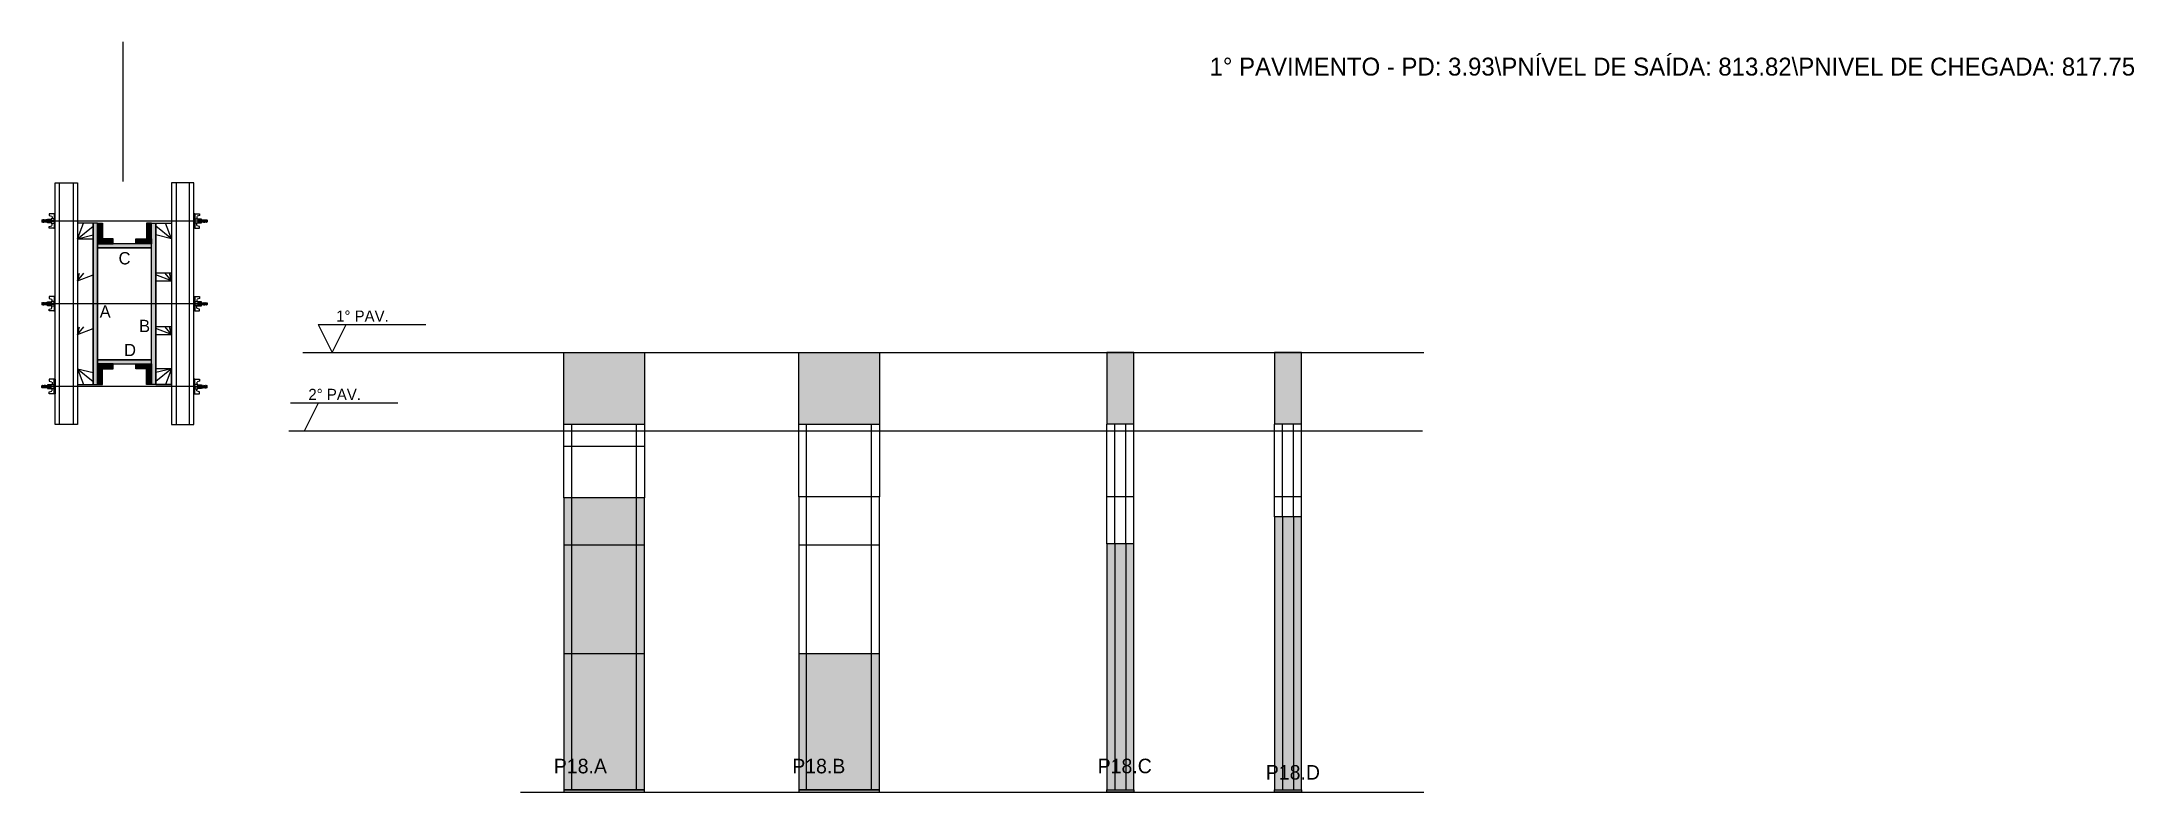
# Model space of a CAD drawing. Header units: metres. Extents: x 4763 to 6632, y 9809 to 10479.
import ezdxf

# ---------------------------------------------------------------- set-up
doc = ezdxf.new("R2010")
doc.units = ezdxf.units.M
for name, color, linetype in [('CHAPA', 7, 'Continuous'), ('COTA', 7, 'Continuous'), ('Hachura', 7, 'Continuous'), ('Madeira', 7, 'Continuous'), ('NIVEL 1° PAV.', 7, 'Continuous'), ('NIVEL 2° PAV.', 7, 'Continuous'), ('NOMENCLATURA', 7, 'Continuous'), ('Nível', 7, 'Continuous'), ('Painéis', 7, 'Continuous'), ('Perfil Metálico', 7, 'Continuous'), ('SARR_2.2x7', 7, 'Continuous'), ('SARRAFO', 7, 'Continuous'), ('Texto Seção', 7, 'Continuous'), ('TEXTO_GERAL', 7, 'Continuous')]:
    doc.layers.add(name, color=color, linetype=linetype)

msp = doc.modelspace()

# ---------------------------------------------------------------- hatches: boundary and pattern name
at = {"layer": 'COTA'}
h = msp.add_hatch(color=7, dxfattribs=at)
h.dxf.hatch_style = 1
h.paths.add_polyline_path([(5229.2, 10187.7), (5229.2, 10137.7), (5229.2, 10137.7), (5301.2, 10137.7), (5301.2, 10137.7), (5301.2, 10187.7), (5301.2, 10187.7), (5301.2, 10201.7), (5301.2, 10201.7), (5229.2, 10201.7), (5229.2, 10201.7), (5229.2, 10187.7)])
h = msp.add_hatch(color=7, dxfattribs=at)
h.dxf.hatch_style = 1
h.paths.add_polyline_path([(5439, 10187.7), (5439, 10137.7), (5439, 10137.7), (5511, 10137.7), (5511, 10137.7), (5511, 10187.7), (5511, 10187.7), (5511, 10201.7), (5511, 10201.7), (5439, 10201.7), (5439, 10201.7), (5439, 10187.7)])
h = msp.add_hatch(color=7, dxfattribs=at)
h.dxf.hatch_style = 1
h.paths.add_polyline_path([(5738.2, 10137.7), (5738.2, 10201.7), (5738.2, 10201.7), (5714.2, 10201.7), (5714.2, 10201.7), (5714.2, 10137.7), (5714.2, 10137.7), (5738.2, 10137.7)])
h = msp.add_hatch(color=7, dxfattribs=at)
h.dxf.hatch_style = 1
h.paths.add_polyline_path([(5888, 10137.7), (5888, 10201.7), (5888, 10201.7), (5864, 10201.7), (5864, 10201.7), (5864, 10137.7), (5864, 10137.7), (5888, 10137.7)])
at = {"layer": 'Hachura'}
h = msp.add_hatch(color=7, dxfattribs=at)
h.dxf.hatch_style = 1
h.paths.add_polyline_path([(4812.8, 10317.2), (4808.8, 10317.2), (4808.8, 10317.2), (4808.8, 10173.2), (4808.8, 10173.2), (4812.8, 10173.2), (4812.8, 10173.2), (4812.8, 10317.2)])
h = msp.add_hatch(color=7, dxfattribs=at)
h.dxf.hatch_style = 1
h.paths.add_polyline_path([(4812.8, 10317.2), (4808.8, 10317.2), (4808.8, 10317.2), (4808.8, 10173.2), (4808.8, 10173.2), (4812.8, 10173.2), (4812.8, 10173.2), (4812.8, 10317.2)])
h = msp.add_hatch(color=7, dxfattribs=at)
h.dxf.hatch_style = 1
h.paths.add_polyline_path([(4812.8, 10303.2), (4817.2, 10303.2), (4817.2, 10303.2), (4817.2, 10317.2), (4817.2, 10317.2), (4812.8, 10317.2), (4812.8, 10317.2), (4812.8, 10303.2)])
h = msp.add_hatch(color=7, dxfattribs=at)
h.dxf.hatch_style = 1
h.paths.add_polyline_path([(4860.8, 10303.2), (4856.4, 10303.2), (4856.4, 10303.2), (4856.4, 10317.2), (4856.4, 10317.2), (4860.8, 10317.2), (4860.8, 10317.2), (4860.8, 10303.2)])
h = msp.add_hatch(color=7, dxfattribs=at)
h.dxf.hatch_style = 1
h.paths.add_polyline_path([(4860.8, 10317.2), (4864.8, 10317.2), (4864.8, 10317.2), (4864.8, 10173.2), (4864.8, 10173.2), (4860.8, 10173.2), (4860.8, 10173.2), (4860.8, 10317.2)])
h = msp.add_hatch(color=7, dxfattribs=at)
h.dxf.hatch_style = 1
h.paths.add_polyline_path([(4860.8, 10317.2), (4864.8, 10317.2), (4864.8, 10317.2), (4864.8, 10173.2), (4864.8, 10173.2), (4860.8, 10173.2), (4860.8, 10173.2), (4860.8, 10317.2)])
h = msp.add_hatch(color=7, dxfattribs=at)
h.dxf.hatch_style = 1
h.paths.add_polyline_path([(4812.8, 10298.8), (4812.8, 10303.2), (4812.8, 10303.2), (4826.8, 10303.2), (4826.8, 10303.2), (4826.8, 10298.8), (4826.8, 10298.8), (4812.8, 10298.8)])
h = msp.add_hatch(color=7, dxfattribs=at)
h.dxf.hatch_style = 1
h.paths.add_polyline_path([(4860.8, 10295.2), (4860.8, 10298.8), (4860.8, 10298.8), (4812.8, 10298.8), (4812.8, 10298.8), (4812.8, 10295.2), (4812.8, 10295.2), (4860.8, 10295.2)])
h = msp.add_hatch(color=7, dxfattribs=at)
h.dxf.hatch_style = 1
h.paths.add_polyline_path([(4860.8, 10295.2), (4860.8, 10298.8), (4860.8, 10298.8), (4812.8, 10298.8), (4812.8, 10298.8), (4812.8, 10295.2), (4812.8, 10295.2), (4860.8, 10295.2)])
h = msp.add_hatch(color=7, dxfattribs=at)
h.dxf.hatch_style = 1
h.paths.add_polyline_path([(4860.8, 10298.8), (4860.8, 10303.2), (4860.8, 10303.2), (4846.8, 10303.2), (4846.8, 10303.2), (4846.8, 10298.8), (4846.8, 10298.8), (4860.8, 10298.8)])
h = msp.add_hatch(color=7, dxfattribs=at)
h.dxf.hatch_style = 1
h.paths.add_polyline_path([(4860.8, 10191.6), (4860.8, 10195.2), (4860.8, 10195.2), (4812.8, 10195.2), (4812.8, 10195.2), (4812.8, 10191.6), (4812.8, 10191.6), (4860.8, 10191.6)])
h = msp.add_hatch(color=7, dxfattribs=at)
h.dxf.hatch_style = 1
h.paths.add_polyline_path([(4860.8, 10191.6), (4860.8, 10195.2), (4860.8, 10195.2), (4812.8, 10195.2), (4812.8, 10195.2), (4812.8, 10191.6), (4812.8, 10191.6), (4860.8, 10191.6)])
h = msp.add_hatch(color=7, dxfattribs=at)
h.dxf.hatch_style = 1
h.paths.add_polyline_path([(4812.8, 10187.2), (4812.8, 10191.6), (4812.8, 10191.6), (4826.8, 10191.6), (4826.8, 10191.6), (4826.8, 10187.2), (4826.8, 10187.2), (4812.8, 10187.2)])
h = msp.add_hatch(color=7, dxfattribs=at)
h.dxf.hatch_style = 1
h.paths.add_polyline_path([(4812.8, 10187.2), (4817.2, 10187.2), (4817.2, 10187.2), (4817.2, 10173.2), (4817.2, 10173.2), (4812.8, 10173.2), (4812.8, 10173.2), (4812.8, 10187.2)])
h = msp.add_hatch(color=7, dxfattribs=at)
h.dxf.hatch_style = 1
h.paths.add_polyline_path([(4860.8, 10187.2), (4860.8, 10191.6), (4860.8, 10191.6), (4846.8, 10191.6), (4846.8, 10191.6), (4846.8, 10187.2), (4846.8, 10187.2), (4860.8, 10187.2)])
h = msp.add_hatch(color=7, dxfattribs=at)
h.dxf.hatch_style = 1
h.paths.add_polyline_path([(4860.8, 10187.2), (4856.4, 10187.2), (4856.4, 10187.2), (4856.4, 10173.2), (4856.4, 10173.2), (4860.8, 10173.2), (4860.8, 10173.2), (4860.8, 10187.2)])
h = msp.add_hatch(color=7, dxfattribs=at)
h.dxf.hatch_style = 1
h.paths.add_polyline_path([(5301.2, 9808.7), (5301.2, 10071.7), (5301.2, 10071.7), (5229.2, 10071.7), (5229.2, 10071.7), (5229.2, 9808.7), (5229.2, 9808.7), (5301.2, 9808.7)])
h = msp.add_hatch(color=7, dxfattribs=at)
h.dxf.hatch_style = 1
h.paths.add_polyline_path([(5864, 9808.7), (5888, 9808.7), (5888, 9808.7), (5888, 10054.7), (5888, 10054.7), (5864, 10054.7), (5864, 10054.7), (5864, 9808.7)])
h = msp.add_hatch(color=7, dxfattribs=at)
h.dxf.hatch_style = 1
h.paths.add_polyline_path([(5738.2, 9808.7), (5738.2, 10030.7), (5738.2, 10030.7), (5714.2, 10030.7), (5714.2, 10030.7), (5714.2, 9808.7), (5714.2, 9808.7), (5738.2, 9808.7)])
h = msp.add_hatch(color=7, dxfattribs=at)
h.dxf.hatch_style = 1
h.paths.add_polyline_path([(5511, 9808.7), (5511, 9932.7), (5511, 9932.7), (5439, 9932.7), (5439, 9932.7), (5439, 9808.7), (5439, 9808.7), (5511, 9808.7)])

# ---------------------------------------------------------------- linework, layer by layer
at = {"layer": 'CHAPA', "color": 7, "lineweight": 25}
for points in [[(4812.8, 10317.2), (4808.8, 10317.2), (4808.8, 10173.2), (4812.8, 10173.2)], [(4812.8, 10317.2), (4808.8, 10317.2), (4808.8, 10173.2), (4812.8, 10173.2)], [(4860.8, 10317.2), (4864.8, 10317.2), (4864.8, 10173.2), (4860.8, 10173.2)], [(4860.8, 10317.2), (4864.8, 10317.2), (4864.8, 10173.2), (4860.8, 10173.2)], [(4860.8, 10295.2), (4860.8, 10298.8), (4812.8, 10298.8), (4812.8, 10295.2)], [(4860.8, 10295.2), (4860.8, 10298.8), (4812.8, 10298.8), (4812.8, 10295.2)], [(4860.8, 10191.6), (4860.8, 10195.2), (4812.8, 10195.2), (4812.8, 10191.6)], [(4860.8, 10191.6), (4860.8, 10195.2), (4812.8, 10195.2), (4812.8, 10191.6)]]:
    msp.add_lwpolyline(points, close=True, dxfattribs=at)
at = {"layer": 'COTA', "color": 7, "lineweight": 25}
for p, q in [((5229.2, 10137.7), (5229.2, 10201.7)), ((5229.2, 10201.7), (5301.2, 10201.7)), ((5301.2, 10201.7), (5301.2, 10137.7)), ((5439, 10137.7), (5439, 10201.7)), ((5439, 10201.7), (5511, 10201.7)), ((5511, 10201.7), (5511, 10137.7))]:
    msp.add_line(p, q, dxfattribs=at)
for points in [[(5738.2, 10137.7), (5738.2, 10201.7), (5714.2, 10201.7), (5714.2, 10137.7)], [(5888, 10137.7), (5888, 10201.7), (5864, 10201.7), (5864, 10137.7)]]:
    msp.add_lwpolyline(points, dxfattribs=at)
at = {"layer": 'Defpoints', "color": 7, "lineweight": 25}
msp.add_line((4835.7, 10354.4), (4835.7, 10479.4), dxfattribs=at)
at = {"layer": 'Hachura', "color": 7, "lineweight": 25}
for p, q in [((4763.3, 10320.3), (4763, 10319.9)), ((4763, 10319.9), (4763, 10318.6)), ((4763.3, 10318.3), (4763, 10318.6)), ((4763.6, 10320.3), (4763.3, 10320.3)), ((4763.3, 10320.3), (4763.3, 10320.3)), ((4763.3, 10318.3), (4763.3, 10320.3)), ((4763.9, 10318.3), (4763.3, 10319.6)), ((4763.9, 10318.2), (4763.3, 10319.3)), ((4763.3, 10318.8), (4763.6, 10318.2)), ((4763.3, 10318.6), (4763.4, 10318.3)), ((4763.4, 10318.3), (4763.3, 10318.3)), ((4763.6, 10320.3), (4764.6, 10318.3)), ((4763.6, 10320.3), (4764.6, 10318.3)), ((4763.7, 10320.3), (4764.8, 10318.2)), ((4765, 10318.2), (4763.9, 10320.4)), ((4763.9, 10318.3), (4764.6, 10318.3)), ((4764.8, 10320.3), (4764.1, 10320.3)), ((4765.1, 10318.3), (4764.1, 10320.3)), ((4764.8, 10320.3), (4765.7, 10318.3)), ((4764.9, 10320.3), (4765.9, 10318.2)), ((4766.2, 10318.2), (4765.1, 10320.4)), ((4765.7, 10318.3), (4765.1, 10318.3)), ((4765.9, 10320.3), (4765.3, 10320.3)), ((4766.3, 10318.3), (4765.3, 10320.3)), ((4765.5, 10320.3), (4765.3, 10320.3)), ((4765.9, 10320.3), (4766.9, 10318.3)), ((4766, 10320.3), (4767.1, 10318.2)), ((4767.3, 10318.2), (4766.3, 10320.4)), ((4766.5, 10318.3), (4766.3, 10318.3)), ((4767.1, 10320.3), (4766.4, 10320.3)), ((4767.4, 10318.3), (4766.4, 10320.3)), ((4766.5, 10318.3), (4766.9, 10318.3)), ((4767.1, 10320.3), (4768.1, 10318.3)), ((4768.1, 10319.1), (4767.4, 10320.4)), ((4767.4, 10318.3), (4768.1, 10318.3)), ((4768.1, 10319.3), (4767.6, 10320.3)), ((4768.1, 10320.3), (4767.6, 10320.3)), ((4909.6, 10319.2), (4767.8, 10319.2)), ((4768.1, 10317.5), (4768.1, 10320.9)), ((4768.1, 10317.5), (4768.1, 10320.9)), ((4768.1, 10320.9), (4771.3, 10320.9)), ((4768.1, 10319.9), (4771.3, 10319.9)), ((4768.1, 10318.3), (4771.3, 10318.3)), ((4771.3, 10317.5), (4768.1, 10317.5)), ((4774.8, 10325.7), (4769.6, 10325.7)), ((4769.6, 10325.7), (4769.6, 10324)), ((4769.6, 10324), (4771.8, 10323.4)), ((4771.3, 10321.2), (4771.3, 10317.3)), ((4773.9, 10321.2), (4771.3, 10321.2)), ((4771.3, 10317.3), (4771.3, 10317.5)), ((4771.3, 10317.3), (4771.3, 10317.5)), ((4771.3, 10317.3), (4773.9, 10317.3)), ((4773.9, 10319.5), (4771.9, 10319.5)), ((4771.9, 10319), (4773.9, 10319)), ((4772.1, 10323.1), (4772.1, 10321.2)), ((4772.1, 10315.3), (4772.1, 10317.3)), ((4773.8, 10325.5), (4774.8, 10325.5)), ((4773.8, 10325.3), (4774.8, 10325.3)), ((4773.8, 10325), (4774.8, 10325)), ((4773.8, 10324.5), (4774.8, 10324.5)), ((4773.8, 10323.7), (4774.8, 10323.7)), ((4773.8, 10322.3), (4774.8, 10322.3)), ((4773.8, 10316.2), (4774.8, 10316.2)), ((4773.9, 10325.7), (4773.9, 10312.8)), ((4773.9, 10325.7), (4773.9, 10320.5)), ((4773.9, 10319.2), (4773.9, 10321.2)), ((4773.9, 10320.5), (4773.9, 10319.9)), ((4773.9, 10319.2), (4774.8, 10319.2)), ((4774.2, 10320.2), (4774, 10320.2)), ((4774, 10318.2), (4774.4, 10318.2)), ((4774.6, 10320.2), (4774.2, 10320.2)), ((4774.8, 10312.8), (4774.8, 10325.7)), ((4774.8, 10313.7), (4774.8, 10321.5)), ((4898.8, 10312.8), (4898.8, 10325.7)), ((4898.8, 10325.7), (4903.9, 10325.7)), ((4899.7, 10325.5), (4898.8, 10325.5)), ((4899.7, 10325.3), (4898.8, 10325.3)), ((4899.7, 10325), (4898.8, 10325)), ((4899.7, 10324.5), (4898.8, 10324.5)), ((4899.7, 10323.7), (4898.8, 10323.7)), ((4899.7, 10322.3), (4898.8, 10322.3)), ((4898.8, 10313.7), (4898.8, 10321.5)), ((4899.7, 10319.2), (4898.8, 10319.2)), ((4899.7, 10316.2), (4898.8, 10316.2)), ((4898.9, 10320.2), (4899.4, 10320.2)), ((4899.5, 10318.2), (4899.1, 10318.2)), ((4899.4, 10320.2), (4899.6, 10320.2)), ((4899.7, 10325.7), (4899.7, 10312.8)), ((4899.7, 10325.7), (4899.7, 10320.5)), ((4899.7, 10319.2), (4899.7, 10321.2)), ((4899.7, 10321.2), (4902.3, 10321.2)), ((4899.7, 10320.5), (4899.7, 10319.9)), ((4899.7, 10319.5), (4901.7, 10319.5)), ((4901.7, 10319), (4899.7, 10319)), ((4902.3, 10317.3), (4899.7, 10317.3)), ((4901.5, 10323.1), (4901.5, 10321.2)), ((4901.5, 10315.3), (4901.5, 10317.3)), ((4903.9, 10324), (4901.7, 10323.4)), ((4902.3, 10321.2), (4902.3, 10317.3)), ((4905.5, 10320.9), (4902.3, 10320.9)), ((4905.5, 10319.9), (4902.3, 10319.9)), ((4905.5, 10318.3), (4902.3, 10318.3)), ((4902.3, 10317.5), (4905.5, 10317.5)), ((4902.3, 10317.3), (4902.3, 10317.5)), ((4902.3, 10317.3), (4902.3, 10317.5)), ((4903.9, 10325.7), (4903.9, 10324)), ((4905.4, 10317.5), (4905.4, 10320.9)), ((4905.5, 10317.5), (4905.5, 10320.9)), ((4905.5, 10319.1), (4906.1, 10320.4)), ((4906.4, 10320.3), (4905.5, 10318.3)), ((4905.5, 10319.3), (4905.9, 10320.3)), ((4905.5, 10320.3), (4905.9, 10320.3)), ((4906.1, 10318.3), (4905.5, 10318.3)), ((4906.1, 10318.3), (4907.1, 10320.3)), ((4906.2, 10318.2), (4907.3, 10320.4)), ((4906.4, 10320.3), (4907.1, 10320.3)), ((4907.5, 10320.3), (4906.4, 10318.2)), ((4907.6, 10320.3), (4906.6, 10318.3)), ((4907.1, 10318.3), (4906.6, 10318.3)), ((4907.1, 10318.3), (4907.3, 10318.3)), ((4907.3, 10318.3), (4908.2, 10320.3)), ((4907.4, 10318.2), (4908.4, 10320.4)), ((4907.6, 10320.3), (4908.2, 10320.3)), ((4908.7, 10320.3), (4907.6, 10318.2)), ((4908.8, 10320.3), (4907.8, 10318.3)), ((4907.8, 10318.3), (4908.4, 10318.3)), ((4908, 10320.3), (4908.2, 10320.3)), ((4908.4, 10318.3), (4909.4, 10320.3)), ((4908.5, 10318.2), (4909.6, 10320.4)), ((4909.8, 10320.3), (4908.7, 10318.2)), ((4908.8, 10320.3), (4909.4, 10320.3)), ((4909.9, 10320.3), (4909, 10318.3)), ((4909.9, 10320.3), (4909, 10318.3)), ((4909.6, 10318.3), (4909, 10318.3)), ((4909.6, 10318.3), (4910.2, 10319.6)), ((4909.7, 10318.2), (4910.2, 10319.3)), ((4909.9, 10320.3), (4910.2, 10320.3)), ((4910.2, 10318.8), (4909.9, 10318.2)), ((4910.2, 10318.6), (4910.1, 10318.3)), ((4910.1, 10318.3), (4910.2, 10318.3)), ((4910.2, 10320.3), (4910.2, 10320.3)), ((4910.2, 10320.3), (4910.6, 10319.9)), ((4910.2, 10318.3), (4910.2, 10320.3)), ((4910.2, 10318.3), (4910.6, 10318.6)), ((4910.6, 10319.9), (4910.6, 10318.6)), ((4769.6, 10314.4), (4771.8, 10315)), ((4769.6, 10312.8), (4769.6, 10314.4)), ((4773.9, 10312.8), (4769.6, 10312.8)), ((4773.8, 10314.8), (4774.8, 10314.8)), ((4773.8, 10313.9), (4774.8, 10313.9)), ((4773.8, 10313.5), (4774.8, 10313.5)), ((4773.8, 10313.1), (4774.8, 10313.1)), ((4773.8, 10312.9), (4774.8, 10312.9)), ((4773.9, 10312.8), (4774.8, 10312.8)), ((4899.7, 10314.8), (4898.8, 10314.8)), ((4899.7, 10313.9), (4898.8, 10313.9)), ((4899.7, 10313.5), (4898.8, 10313.5)), ((4899.7, 10313.1), (4898.8, 10313.1)), ((4899.7, 10312.9), (4898.8, 10312.9)), ((4899.7, 10312.8), (4898.8, 10312.8)), ((4899.7, 10312.8), (4903.9, 10312.8)), ((4903.9, 10314.4), (4901.7, 10315)), ((4903.9, 10312.8), (4903.9, 10314.4)), ((4763.3, 10246.3), (4763, 10245.9)), ((4763, 10245.9), (4763, 10244.6)), ((4763.3, 10244.3), (4763, 10244.6)), ((4763.3, 10246.3), (4763.3, 10246.3)), ((4763.3, 10244.3), (4763.3, 10246.3)), ((4763.6, 10246.2), (4763.3, 10246.2)), ((4763.9, 10244.3), (4763.3, 10245.6)), ((4763.8, 10244.2), (4763.3, 10245.3)), ((4763.3, 10244.8), (4763.6, 10244.2)), ((4763.3, 10244.6), (4763.4, 10244.3)), ((4763.4, 10244.3), (4763.3, 10244.3)), ((4763.6, 10246.2), (4764.6, 10244.3)), ((4763.6, 10246.2), (4764.6, 10244.3)), ((4763.7, 10246.3), (4764.8, 10244.2)), ((4765, 10244.2), (4763.9, 10246.4)), ((4763.9, 10244.3), (4764.6, 10244.3)), ((4764.8, 10246.2), (4764.1, 10246.2)), ((4765.1, 10244.3), (4764.1, 10246.2)), ((4764.8, 10246.2), (4765.7, 10244.3)), ((4764.9, 10246.3), (4765.9, 10244.2)), ((4766.2, 10244.2), (4765.1, 10246.4)), ((4765.7, 10244.3), (4765.1, 10244.3)), ((4765.9, 10246.2), (4765.3, 10246.2)), ((4766.2, 10244.3), (4765.3, 10246.2)), ((4765.5, 10246.2), (4765.3, 10246.2)), ((4765.9, 10246.2), (4766.9, 10244.3)), ((4766, 10246.3), (4767.1, 10244.2)), ((4766.5, 10244.3), (4766.2, 10244.3)), ((4767.3, 10244.2), (4766.3, 10246.4)), ((4767.1, 10246.2), (4766.4, 10246.2)), ((4767.4, 10244.3), (4766.4, 10246.2)), ((4766.5, 10244.3), (4766.9, 10244.3)), ((4767.1, 10246.2), (4768, 10244.3)), ((4768, 10245.1), (4767.4, 10246.4)), ((4767.4, 10244.3), (4768, 10244.3)), ((4768, 10245.3), (4767.6, 10246.2)), ((4768, 10246.2), (4767.6, 10246.2)), ((4909.6, 10245.2), (4767.8, 10245.2)), ((4768, 10243.5), (4768, 10246.9)), ((4768, 10246.9), (4771.3, 10246.9)), ((4768, 10245.9), (4771.3, 10245.9)), ((4768, 10244.3), (4771.3, 10244.3)), ((4771.3, 10243.5), (4768, 10243.5)), ((4768.1, 10243.5), (4768.1, 10246.9)), ((4774.8, 10251.7), (4769.6, 10251.7)), ((4769.6, 10251.7), (4769.6, 10250)), ((4769.6, 10250), (4771.8, 10249.4)), ((4769.6, 10240.4), (4771.8, 10241)), ((4771.3, 10247.2), (4771.3, 10243.3)), ((4773.9, 10247.2), (4771.3, 10247.2)), ((4771.3, 10243.3), (4771.3, 10243.5)), ((4771.3, 10243.3), (4771.3, 10243.5)), ((4771.3, 10243.3), (4773.9, 10243.3)), ((4773.9, 10245.5), (4771.9, 10245.5)), ((4771.9, 10245), (4773.9, 10245)), ((4772, 10249.1), (4772, 10247.2)), ((4772, 10241.3), (4772, 10243.3)), ((4773.8, 10251.5), (4774.8, 10251.5)), ((4773.8, 10251.3), (4774.8, 10251.3)), ((4773.8, 10251), (4774.8, 10251)), ((4773.8, 10250.5), (4774.8, 10250.5)), ((4773.8, 10249.7), (4774.8, 10249.7)), ((4773.8, 10248.3), (4774.8, 10248.3)), ((4773.8, 10242.2), (4774.8, 10242.2)), ((4773.9, 10251.7), (4773.9, 10238.8)), ((4773.9, 10251.7), (4773.9, 10246.5)), ((4773.9, 10245.2), (4773.9, 10247.2)), ((4773.9, 10246.5), (4773.9, 10245.9)), ((4773.9, 10245.2), (4774.8, 10245.2)), ((4774.2, 10246.2), (4774, 10246.2)), ((4774, 10244.2), (4774.4, 10244.2)), ((4774.6, 10246.2), (4774.2, 10246.2)), ((4774.8, 10238.8), (4774.8, 10251.7)), ((4774.8, 10239.7), (4774.8, 10247.5)), ((4898.8, 10238.8), (4898.8, 10251.7)), ((4898.8, 10251.7), (4903.9, 10251.7)), ((4899.7, 10251.5), (4898.8, 10251.5)), ((4899.7, 10251.3), (4898.8, 10251.3)), ((4899.7, 10251), (4898.8, 10251)), ((4899.7, 10250.5), (4898.8, 10250.5)), ((4899.7, 10249.7), (4898.8, 10249.7)), ((4899.7, 10248.3), (4898.8, 10248.3)), ((4898.8, 10239.7), (4898.8, 10247.5)), ((4899.7, 10245.2), (4898.8, 10245.2)), ((4899.7, 10242.2), (4898.8, 10242.2)), ((4898.9, 10246.2), (4899.3, 10246.2)), ((4899.5, 10244.2), (4899.1, 10244.2)), ((4899.3, 10246.2), (4899.6, 10246.2)), ((4899.7, 10251.7), (4899.7, 10238.8)), ((4899.7, 10251.7), (4899.7, 10246.5)), ((4899.7, 10245.2), (4899.7, 10247.2)), ((4899.7, 10247.2), (4902.2, 10247.2)), ((4899.7, 10246.5), (4899.7, 10245.9)), ((4899.7, 10245.5), (4901.7, 10245.5)), ((4901.7, 10245), (4899.7, 10245)), ((4902.2, 10243.3), (4899.7, 10243.3)), ((4901.5, 10249.1), (4901.5, 10247.2)), ((4901.5, 10241.3), (4901.5, 10243.3)), ((4903.9, 10250), (4901.7, 10249.4)), ((4903.9, 10240.4), (4901.7, 10241)), ((4902.2, 10247.2), (4902.2, 10243.3)), ((4905.5, 10246.9), (4902.2, 10246.9)), ((4905.5, 10245.9), (4902.2, 10245.9)), ((4905.5, 10244.3), (4902.2, 10244.3)), ((4902.2, 10243.5), (4905.5, 10243.5)), ((4902.2, 10243.3), (4902.2, 10243.5)), ((4902.2, 10243.3), (4902.2, 10243.5)), ((4903.9, 10251.7), (4903.9, 10250)), ((4905.4, 10243.5), (4905.4, 10246.9)), ((4905.5, 10243.5), (4905.5, 10246.9)), ((4905.5, 10245.1), (4906.1, 10246.4)), ((4906.4, 10246.2), (4905.5, 10244.3)), ((4905.5, 10245.3), (4905.9, 10246.2)), ((4905.5, 10246.2), (4905.9, 10246.2)), ((4906.1, 10244.3), (4905.5, 10244.3)), ((4906.1, 10244.3), (4907.1, 10246.2)), ((4906.2, 10244.2), (4907.3, 10246.4)), ((4907.5, 10246.3), (4906.4, 10244.2)), ((4906.4, 10246.2), (4907.1, 10246.2)), ((4907.6, 10246.2), (4906.6, 10244.3)), ((4907.1, 10244.3), (4906.6, 10244.3)), ((4907.1, 10244.3), (4907.3, 10244.3)), ((4907.3, 10244.2), (4908.4, 10246.4)), ((4907.3, 10244.3), (4908.2, 10246.2)), ((4908.7, 10246.3), (4907.6, 10244.2)), ((4907.6, 10246.2), (4908.2, 10246.2)), ((4908.8, 10246.2), (4907.8, 10244.3)), ((4907.8, 10244.3), (4908.4, 10244.3)), ((4908, 10246.2), (4908.2, 10246.2)), ((4908.4, 10244.3), (4909.4, 10246.2)), ((4908.5, 10244.2), (4909.6, 10246.4)), ((4909.8, 10246.3), (4908.7, 10244.2)), ((4908.8, 10246.2), (4909.4, 10246.2)), ((4909.9, 10246.2), (4908.9, 10244.3)), ((4909.9, 10246.2), (4908.9, 10244.3)), ((4909.6, 10244.3), (4908.9, 10244.3)), ((4909.6, 10244.3), (4910.2, 10245.6)), ((4909.7, 10244.2), (4910.2, 10245.3)), ((4909.9, 10246.2), (4910.2, 10246.2)), ((4910.2, 10244.8), (4909.9, 10244.2)), ((4910.2, 10244.6), (4910.1, 10244.3)), ((4910.1, 10244.3), (4910.2, 10244.3)), ((4910.2, 10246.3), (4910.2, 10246.3)), ((4910.2, 10246.3), (4910.6, 10245.9)), ((4910.2, 10244.3), (4910.2, 10246.3)), ((4910.2, 10244.3), (4910.6, 10244.6)), ((4910.6, 10245.9), (4910.6, 10244.6)), ((4769.6, 10238.8), (4769.6, 10240.4)), ((4773.9, 10238.8), (4769.6, 10238.8)), ((4773.8, 10240.8), (4774.8, 10240.8)), ((4773.8, 10239.9), (4774.8, 10239.9)), ((4773.8, 10239.5), (4774.8, 10239.5)), ((4773.8, 10239.1), (4774.8, 10239.1)), ((4773.8, 10238.9), (4774.8, 10238.9)), ((4773.9, 10238.8), (4774.8, 10238.8)), ((4899.7, 10240.8), (4898.8, 10240.8)), ((4899.7, 10239.9), (4898.8, 10239.9)), ((4899.7, 10239.5), (4898.8, 10239.5)), ((4899.7, 10239.1), (4898.8, 10239.1)), ((4899.7, 10238.9), (4898.8, 10238.9)), ((4899.7, 10238.8), (4898.8, 10238.8)), ((4899.7, 10238.8), (4903.9, 10238.8)), ((4903.9, 10238.8), (4903.9, 10240.4)), ((4763.3, 10172.1), (4763, 10171.8)), ((4763, 10170.5), (4763, 10171.8)), ((4763.3, 10170.2), (4763, 10170.5)), ((4763.3, 10171.6), (4763.6, 10172.3)), ((4763.9, 10172.2), (4763.3, 10171.1)), ((4763.3, 10171.9), (4763.4, 10172.1)), ((4763.4, 10172.1), (4763.3, 10172.1)), ((4763.9, 10172.1), (4763.3, 10170.8)), ((4763.3, 10172.1), (4763.3, 10170.2)), ((4763.6, 10170.2), (4763.3, 10170.2)), ((4763.3, 10170.2), (4763.3, 10170.2)), ((4763.6, 10170.2), (4764.6, 10172.1)), ((4763.6, 10170.2), (4764.6, 10172.1)), ((4763.7, 10170.1), (4764.8, 10172.3)), ((4765, 10172.2), (4763.9, 10170.1)), ((4763.9, 10172.1), (4764.6, 10172.1)), ((4765.1, 10172.1), (4764.1, 10170.2)), ((4764.8, 10170.2), (4764.1, 10170.2)), ((4764.8, 10170.2), (4765.7, 10172.1)), ((4764.9, 10170.1), (4765.9, 10172.3)), ((4766.2, 10172.2), (4765.1, 10170.1)), ((4765.7, 10172.1), (4765.1, 10172.1)), ((4766.3, 10172.1), (4765.3, 10170.2)), ((4765.9, 10170.2), (4765.3, 10170.2)), ((4765.5, 10170.2), (4765.3, 10170.2)), ((4765.9, 10170.2), (4766.9, 10172.1)), ((4766, 10170.1), (4767.1, 10172.3)), ((4767.3, 10172.2), (4766.3, 10170.1)), ((4766.5, 10172.1), (4766.3, 10172.1)), ((4767.4, 10172.1), (4766.4, 10170.2)), ((4767.1, 10170.2), (4766.4, 10170.2)), ((4766.5, 10172.1), (4766.9, 10172.1)), ((4767.1, 10170.2), (4768.1, 10172.1)), ((4767.4, 10172.1), (4768.1, 10172.1)), ((4768.1, 10171.3), (4767.4, 10170.1)), ((4768.1, 10171.1), (4767.6, 10170.2)), ((4768.1, 10170.2), (4767.6, 10170.2)), ((4909.6, 10171.2), (4767.8, 10171.2)), ((4768.1, 10172.9), (4768.1, 10169.5)), ((4768.1, 10172.9), (4768.1, 10169.5)), ((4771.3, 10172.9), (4768.1, 10172.9)), ((4768.1, 10172.1), (4771.3, 10172.1)), ((4768.1, 10170.6), (4771.3, 10170.6)), ((4768.1, 10169.5), (4771.3, 10169.5)), ((4773.9, 10177.7), (4769.6, 10177.7)), ((4769.6, 10177.7), (4769.6, 10176)), ((4769.6, 10176), (4771.8, 10175.4)), ((4769.6, 10166.4), (4771.8, 10167)), ((4769.6, 10164.8), (4769.6, 10166.4)), ((4771.3, 10169.3), (4771.3, 10173.2)), ((4771.3, 10173.2), (4773.9, 10173.2)), ((4771.3, 10173.2), (4771.3, 10172.9)), ((4771.3, 10173.2), (4771.3, 10172.9)), ((4773.9, 10169.3), (4771.3, 10169.3)), ((4771.9, 10171.4), (4773.9, 10171.4)), ((4773.9, 10170.9), (4771.9, 10170.9)), ((4772.1, 10175.1), (4772.1, 10173.1)), ((4772.1, 10167.3), (4772.1, 10169.3)), ((4773.8, 10177.5), (4774.8, 10177.5)), ((4773.8, 10177.3), (4774.8, 10177.3)), ((4773.8, 10177), (4774.8, 10177)), ((4773.8, 10176.5), (4774.8, 10176.5)), ((4773.8, 10175.7), (4774.8, 10175.7)), ((4773.8, 10174.2), (4774.8, 10174.2)), ((4773.8, 10168.2), (4774.8, 10168.2)), ((4773.8, 10166.8), (4774.8, 10166.8)), ((4773.9, 10164.8), (4773.9, 10177.7)), ((4773.9, 10177.7), (4774.8, 10177.7)), ((4773.9, 10171.2), (4773.9, 10169.3)), ((4773.9, 10171.2), (4774.8, 10171.2)), ((4773.9, 10169.9), (4773.9, 10170.6)), ((4773.9, 10164.8), (4773.9, 10169.9)), ((4774, 10172.2), (4774.4, 10172.2)), ((4774.2, 10170.3), (4774, 10170.3)), ((4774.6, 10170.3), (4774.2, 10170.3)), ((4774.8, 10177.7), (4774.8, 10164.8)), ((4774.8, 10176.7), (4774.8, 10168.9)), ((4898.8, 10177.7), (4898.8, 10164.8)), ((4899.7, 10177.7), (4898.8, 10177.7)), ((4899.7, 10177.5), (4898.8, 10177.5)), ((4899.7, 10177.3), (4898.8, 10177.3)), ((4899.7, 10177), (4898.8, 10177)), ((4898.8, 10176.7), (4898.8, 10168.9)), ((4899.7, 10176.5), (4898.8, 10176.5)), ((4899.7, 10175.7), (4898.8, 10175.7)), ((4899.7, 10174.2), (4898.8, 10174.2)), ((4899.7, 10171.2), (4898.8, 10171.2)), ((4899.7, 10168.2), (4898.8, 10168.2)), ((4899.7, 10166.8), (4898.8, 10166.8)), ((4898.9, 10170.3), (4899.4, 10170.3)), ((4899.5, 10172.2), (4899.1, 10172.2)), ((4899.4, 10170.3), (4899.6, 10170.3)), ((4899.7, 10164.8), (4899.7, 10177.7)), ((4899.7, 10177.7), (4903.9, 10177.7)), ((4902.3, 10173.2), (4899.7, 10173.2)), ((4901.7, 10171.4), (4899.7, 10171.4)), ((4899.7, 10171.2), (4899.7, 10169.3)), ((4899.7, 10170.9), (4901.7, 10170.9)), ((4899.7, 10169.9), (4899.7, 10170.6)), ((4899.7, 10164.8), (4899.7, 10169.9)), ((4899.7, 10169.3), (4902.3, 10169.3)), ((4901.5, 10175.1), (4901.5, 10173.1)), ((4901.5, 10167.3), (4901.5, 10169.3)), ((4903.9, 10176), (4901.7, 10175.4)), ((4903.9, 10166.4), (4901.7, 10167)), ((4902.3, 10169.3), (4902.3, 10173.2)), ((4902.3, 10173.2), (4902.3, 10172.9)), ((4902.3, 10173.2), (4902.3, 10172.9)), ((4902.3, 10172.9), (4905.5, 10172.9)), ((4905.5, 10172.1), (4902.3, 10172.1)), ((4905.5, 10170.6), (4902.3, 10170.6)), ((4905.5, 10169.5), (4902.3, 10169.5)), ((4903.9, 10177.7), (4903.9, 10176)), ((4903.9, 10164.8), (4903.9, 10166.4)), ((4905.4, 10172.9), (4905.4, 10169.5)), ((4905.5, 10172.9), (4905.5, 10169.5)), ((4906.1, 10172.1), (4905.5, 10172.1)), ((4906.4, 10170.2), (4905.5, 10172.1)), ((4905.5, 10171.3), (4906.1, 10170.1)), ((4905.5, 10171.1), (4905.9, 10170.2)), ((4905.5, 10170.2), (4905.9, 10170.2)), ((4906.1, 10172.1), (4907.1, 10170.2)), ((4906.2, 10172.2), (4907.3, 10170.1)), ((4907.5, 10170.1), (4906.4, 10172.3)), ((4906.4, 10170.2), (4907.1, 10170.2)), ((4907.1, 10172.1), (4906.6, 10172.1)), ((4907.6, 10170.2), (4906.6, 10172.1)), ((4907.1, 10172.1), (4907.3, 10172.1)), ((4907.3, 10172.1), (4908.2, 10170.2)), ((4907.4, 10172.2), (4908.4, 10170.1)), ((4908.7, 10170.1), (4907.6, 10172.3)), ((4907.6, 10170.2), (4908.2, 10170.2)), ((4907.8, 10172.1), (4908.4, 10172.1)), ((4908.8, 10170.2), (4907.8, 10172.1)), ((4908, 10170.2), (4908.2, 10170.2)), ((4908.4, 10172.1), (4909.4, 10170.2)), ((4908.5, 10172.2), (4909.6, 10170.1)), ((4909.8, 10170.1), (4908.7, 10172.3)), ((4908.8, 10170.2), (4909.4, 10170.2)), ((4909.9, 10170.2), (4909, 10172.1)), ((4909.6, 10172.1), (4909, 10172.1)), ((4909.9, 10170.2), (4909, 10172.1)), ((4909.6, 10172.1), (4910.2, 10170.8)), ((4909.7, 10172.2), (4910.2, 10171.1)), ((4910.2, 10171.6), (4909.9, 10172.3)), ((4909.9, 10170.2), (4910.2, 10170.2)), ((4910.2, 10171.9), (4910.1, 10172.1)), ((4910.1, 10172.1), (4910.2, 10172.1)), ((4910.2, 10172.1), (4910.6, 10171.8)), ((4910.2, 10172.1), (4910.2, 10170.2)), ((4910.2, 10170.2), (4910.6, 10170.5)), ((4910.2, 10170.2), (4910.2, 10170.2)), ((4910.6, 10170.5), (4910.6, 10171.8)), ((4774.8, 10164.8), (4769.6, 10164.8)), ((4773.8, 10165.9), (4774.8, 10165.9)), ((4773.8, 10165.5), (4774.8, 10165.5)), ((4773.8, 10165.1), (4774.8, 10165.1)), ((4773.8, 10164.9), (4774.8, 10164.9)), ((4899.7, 10165.9), (4898.8, 10165.9)), ((4899.7, 10165.5), (4898.8, 10165.5)), ((4899.7, 10165.1), (4898.8, 10165.1)), ((4899.7, 10164.9), (4898.8, 10164.9)), ((4898.8, 10164.8), (4903.9, 10164.8))]:
    msp.add_line(p, q, dxfattribs=at)
at = {"layer": 'Madeira', "color": 7, "lineweight": 25}
for p, q in [((4794.8, 10303.2), (4800.2, 10317.2)), ((4878.8, 10303.2), (4873.4, 10317.2)), ((4794.8, 10303.2), (4808.8, 10314.7)), ((4794.8, 10303.2), (4808.8, 10306.7)), ((4878.8, 10303.2), (4864.8, 10314.7)), ((4878.8, 10303.2), (4864.8, 10306.7)), ((4794.8, 10265.7), (4800.5, 10272.7)), ((4794.8, 10265.7), (4796.5, 10272.7)), ((4794.8, 10265.7), (4808.8, 10271.1)), ((4878.8, 10265.7), (4864.8, 10271.1)), ((4878.8, 10265.7), (4873, 10272.7)), ((4878.8, 10265.7), (4877, 10272.7)), ((4794.8, 10217.7), (4800.5, 10224.7)), ((4794.8, 10217.7), (4796.5, 10224.7)), ((4794.8, 10217.7), (4808.8, 10223.1)), ((4878.8, 10217.7), (4864.8, 10223.1)), ((4878.8, 10217.7), (4873, 10224.7)), ((4878.8, 10217.7), (4877, 10224.7)), ((4794.8, 10187.2), (4808.8, 10175.7)), ((4794.8, 10187.2), (4808.8, 10183.7)), ((4794.8, 10187.2), (4800.2, 10173.2)), ((4878.8, 10187.2), (4864.8, 10175.7)), ((4878.8, 10187.2), (4864.8, 10183.7)), ((4878.8, 10187.2), (4873.3, 10173.2))]:
    msp.add_line(p, q, dxfattribs=at)
for points in [[(4794.8, 10303.2), (4808.8, 10303.2), (4808.8, 10317.2), (4794.8, 10317.2)], [(4794.8, 10173.2), (4808.8, 10173.2), (4808.8, 10317.2), (4794.8, 10317.2)], [(4878.8, 10173.2), (4864.8, 10173.2), (4864.8, 10317.2), (4878.8, 10317.2)], [(4878.8, 10265.7), (4878.8, 10272.7), (4864.8, 10272.7), (4864.8, 10265.7)], [(4878.8, 10217.7), (4878.8, 10224.7), (4864.8, 10224.7), (4864.8, 10217.7)], [(4878.8, 10187.2), (4864.8, 10187.2), (4864.8, 10173.2), (4878.8, 10173.2)]]:
    msp.add_lwpolyline(points, close=True, dxfattribs=at)
at = {"layer": 'NIVEL 1° PAV.', "color": 7, "lineweight": 25}
for p, q in [((5009.8, 10226.7), (5105.8, 10226.7)), ((5009.8, 10226.7), (5022.3, 10201.7)), ((5022.3, 10201.7), (5034.8, 10226.7)), ((4996, 10201.7), (5996, 10201.7))]:
    msp.add_line(p, q, dxfattribs=at)
at = {"layer": 'NIVEL 2° PAV.', "color": 7, "lineweight": 25}
for p, q in [((4985, 10156.7), (5081, 10156.7)), ((4997.5, 10131.7), (5010, 10156.7)), ((4983.6, 10131.7), (5996, 10131.7))]:
    msp.add_line(p, q, dxfattribs=at)
at = {"layer": 'Nível', "color": 7, "lineweight": 25}
for p, q in [((5156.2, 10201.7), (5997.4, 10201.7)), ((5190.6, 9808.7), (5997.4, 9808.7))]:
    msp.add_line(p, q, dxfattribs=at)
at = {"layer": 'Painéis', "color": 7, "lineweight": 25}
for p, q in [((5229.2, 10071.7), (5229.2, 10137.7)), ((5229.2, 10137.7), (5301.2, 10137.7)), ((5301.2, 10137.7), (5301.2, 10071.7)), ((5439, 10072.7), (5439, 10137.7)), ((5439, 10137.7), (5511, 10137.7)), ((5511, 10137.7), (5511, 10072.7)), ((5738.2, 10137.7), (5714.2, 10137.7)), ((5714.2, 10030.7), (5714.2, 10137.7)), ((5738.2, 10030.7), (5738.2, 10137.7)), ((5888, 10137.7), (5864, 10137.7)), ((5864, 10054.7), (5864, 10137.7)), ((5888, 10054.7), (5888, 10137.7)), ((5301.2, 10117.7), (5229.2, 10117.7)), ((5511, 10072.7), (5439, 10072.7)), ((5439, 10072.7), (5439, 9808.7)), ((5511, 10072.7), (5439, 10072.7)), ((5511, 9808.7), (5511, 10072.7)), ((5738.2, 10072.7), (5714.2, 10072.7)), ((5888, 10072.7), (5864, 10072.7)), ((5301.2, 10071.7), (5229.2, 10071.7)), ((5229.2, 10071.7), (5229.2, 9808.7)), ((5301.2, 9808.7), (5301.2, 10071.7)), ((5864, 10054.7), (5864, 9810.7)), ((5888, 10054.7), (5864, 10054.7)), ((5888, 9810.7), (5888, 10054.7)), ((5229.2, 10029.7), (5301.2, 10029.7)), ((5439, 10029.7), (5511, 10029.7)), ((5714.2, 10030.7), (5714.2, 9810.7)), ((5738.2, 10030.7), (5714.2, 10030.7)), ((5738.2, 9810.7), (5738.2, 10030.7)), ((5229.2, 9932.7), (5301.2, 9932.7)), ((5439, 9932.7), (5511, 9932.7)), ((5229.2, 9810.7), (5301.2, 9810.7)), ((5439, 9810.7), (5511, 9810.7)), ((5714.2, 9810.7), (5738.2, 9810.7)), ((5864, 9810.7), (5888, 9810.7))]:
    msp.add_line(p, q, dxfattribs=at)
for points in [[(4812.8, 10195.2), (4860.8, 10195.2), (4860.8, 10295.2), (4812.8, 10295.2)], [(5301.2, 9810.7), (5229.2, 9810.7), (5229.2, 9808.7), (5301.2, 9808.7)], [(5511, 9810.7), (5439, 9810.7), (5439, 9808.7), (5511, 9808.7)], [(5714.2, 9810.7), (5738.2, 9810.7), (5738.2, 9808.7), (5714.2, 9808.7)], [(5864, 9810.7), (5888, 9810.7), (5888, 9808.7), (5864, 9808.7)]]:
    msp.add_lwpolyline(points, close=True, dxfattribs=at)
at = {"layer": 'Perfil Metálico', "color": 7, "lineweight": 25}
for points in [[(4774.8, 10353.2), (4794.8, 10353.2), (4794.8, 10137.2), (4774.8, 10137.2)], [(4790.8, 10137.2), (4778.8, 10137.2), (4778.8, 10353.2), (4790.8, 10353.2)], [(4898.8, 10353.2), (4878.8, 10353.2), (4878.8, 10137.2), (4898.8, 10137.2)], [(4882.8, 10137.2), (4894.8, 10137.2), (4894.8, 10353.2), (4882.8, 10353.2)]]:
    msp.add_lwpolyline(points, close=True, dxfattribs=at)
at = {"layer": 'SARR_2.2x7', "color": 7, "lineweight": 25}
for p, q in [((5236.2, 10071.7), (5236.2, 10137.7)), ((5294.2, 10071.7), (5294.2, 10137.7)), ((5446, 10029.7), (5446, 10137.7)), ((5504, 10029.7), (5504, 10137.7)), ((5721.2, 10030.7), (5721.2, 10137.7)), ((5731.2, 10030.7), (5731.2, 10137.7)), ((5871, 10054.7), (5871, 10137.7)), ((5881, 10054.7), (5881, 10137.7)), ((5236.2, 10029.7), (5236.2, 10071.7)), ((5294.2, 10029.7), (5294.2, 10071.7)), ((5871, 10054.7), (5871, 10054.7)), ((5871, 10054.7), (5871, 10054.7)), ((5871, 10054.7), (5871, 9810.7)), ((5881, 10054.7), (5881, 10054.7)), ((5881, 10054.7), (5881, 10054.7)), ((5881, 10054.7), (5881, 9810.7)), ((5236.2, 9932.7), (5236.2, 10029.7)), ((5294.2, 9932.7), (5294.2, 10029.7)), ((5446, 9932.7), (5446, 10029.7)), ((5504, 9932.7), (5504, 10029.7)), ((5721.2, 10030.7), (5721.2, 9810.7)), ((5731.2, 10030.7), (5731.2, 9810.7)), ((5236.2, 9810.7), (5236.2, 9932.7)), ((5294.2, 9810.7), (5294.2, 9932.7)), ((5446, 9810.7), (5446, 9932.7)), ((5504, 9810.7), (5504, 9932.7)), ((5236.2, 9810.7), (5236.2, 9810.7)), ((5294.2, 9810.7), (5294.2, 9810.7)), ((5446, 9810.7), (5446, 9810.7)), ((5504, 9810.7), (5504, 9810.7))]:
    msp.add_line(p, q, dxfattribs=at)
at = {"layer": 'SARRAFO', "color": 7, "lineweight": 25}
for points in [[(4817.2, 10317.2), (4817.2, 10303.2), (4812.8, 10303.2), (4812.8, 10317.2)], [(4856.4, 10317.2), (4856.4, 10303.2), (4860.8, 10303.2), (4860.8, 10317.2)], [(4826.8, 10303.2), (4812.8, 10303.2), (4812.8, 10298.8), (4826.8, 10298.8)], [(4846.8, 10303.2), (4860.8, 10303.2), (4860.8, 10298.8), (4846.8, 10298.8)], [(4826.8, 10191.6), (4812.8, 10191.6), (4812.8, 10187.2), (4826.8, 10187.2)], [(4817.2, 10173.2), (4817.2, 10187.2), (4812.8, 10187.2), (4812.8, 10173.2)], [(4846.8, 10191.6), (4860.8, 10191.6), (4860.8, 10187.2), (4846.8, 10187.2)], [(4856.4, 10173.2), (4856.4, 10187.2), (4860.8, 10187.2), (4860.8, 10173.2)]]:
    msp.add_lwpolyline(points, close=True, dxfattribs=at)

# ---------------------------------------------------------------- texts
at = {"layer": 'NIVEL 1° PAV.', "color": 7, "lineweight": 25}
msp.add_text('1° PAV.', height=10, dxfattribs=at).set_placement((5025.8, 10229.2))
at = {"layer": 'NIVEL 2° PAV.', "color": 7, "lineweight": 25}
msp.add_text('2° PAV.', height=10, dxfattribs=at).set_placement((5001, 10159.2))
at = {"layer": 'NOMENCLATURA', "color": 7, "lineweight": 25}
msp.add_text('1° PAVIMENTO - PD: 3.93\\PNÍVEL DE SAÍDA: 813.82\\PNIVEL DE CHEGADA: 817.75', height=16, dxfattribs=at).set_placement((5805.9, 10449.2))
at = {"layer": 'Texto Seção', "color": 7, "lineweight": 25}
for s, p in [('P18.A', (5220.3, 9825.5)), ('P18.B', (5433.2, 9825.5)), ('P18.C', (5706, 9825.6)), ('P18.D', (5856.2, 9819.9))]:
    msp.add_text(s, height=13, dxfattribs=at).set_placement(p)
at = {"layer": 'TEXTO_GERAL', "color": 7, "lineweight": 25}
for s, p in [('C', (4831.5, 10280.4)), ('A', (4814.6, 10232.8)), ('B', (4849.8, 10219.9)), ('D', (4836.4, 10198.4))]:
    msp.add_text(s, height=11, dxfattribs=at).set_placement(p)

doc.saveas('drawing.dxf')
